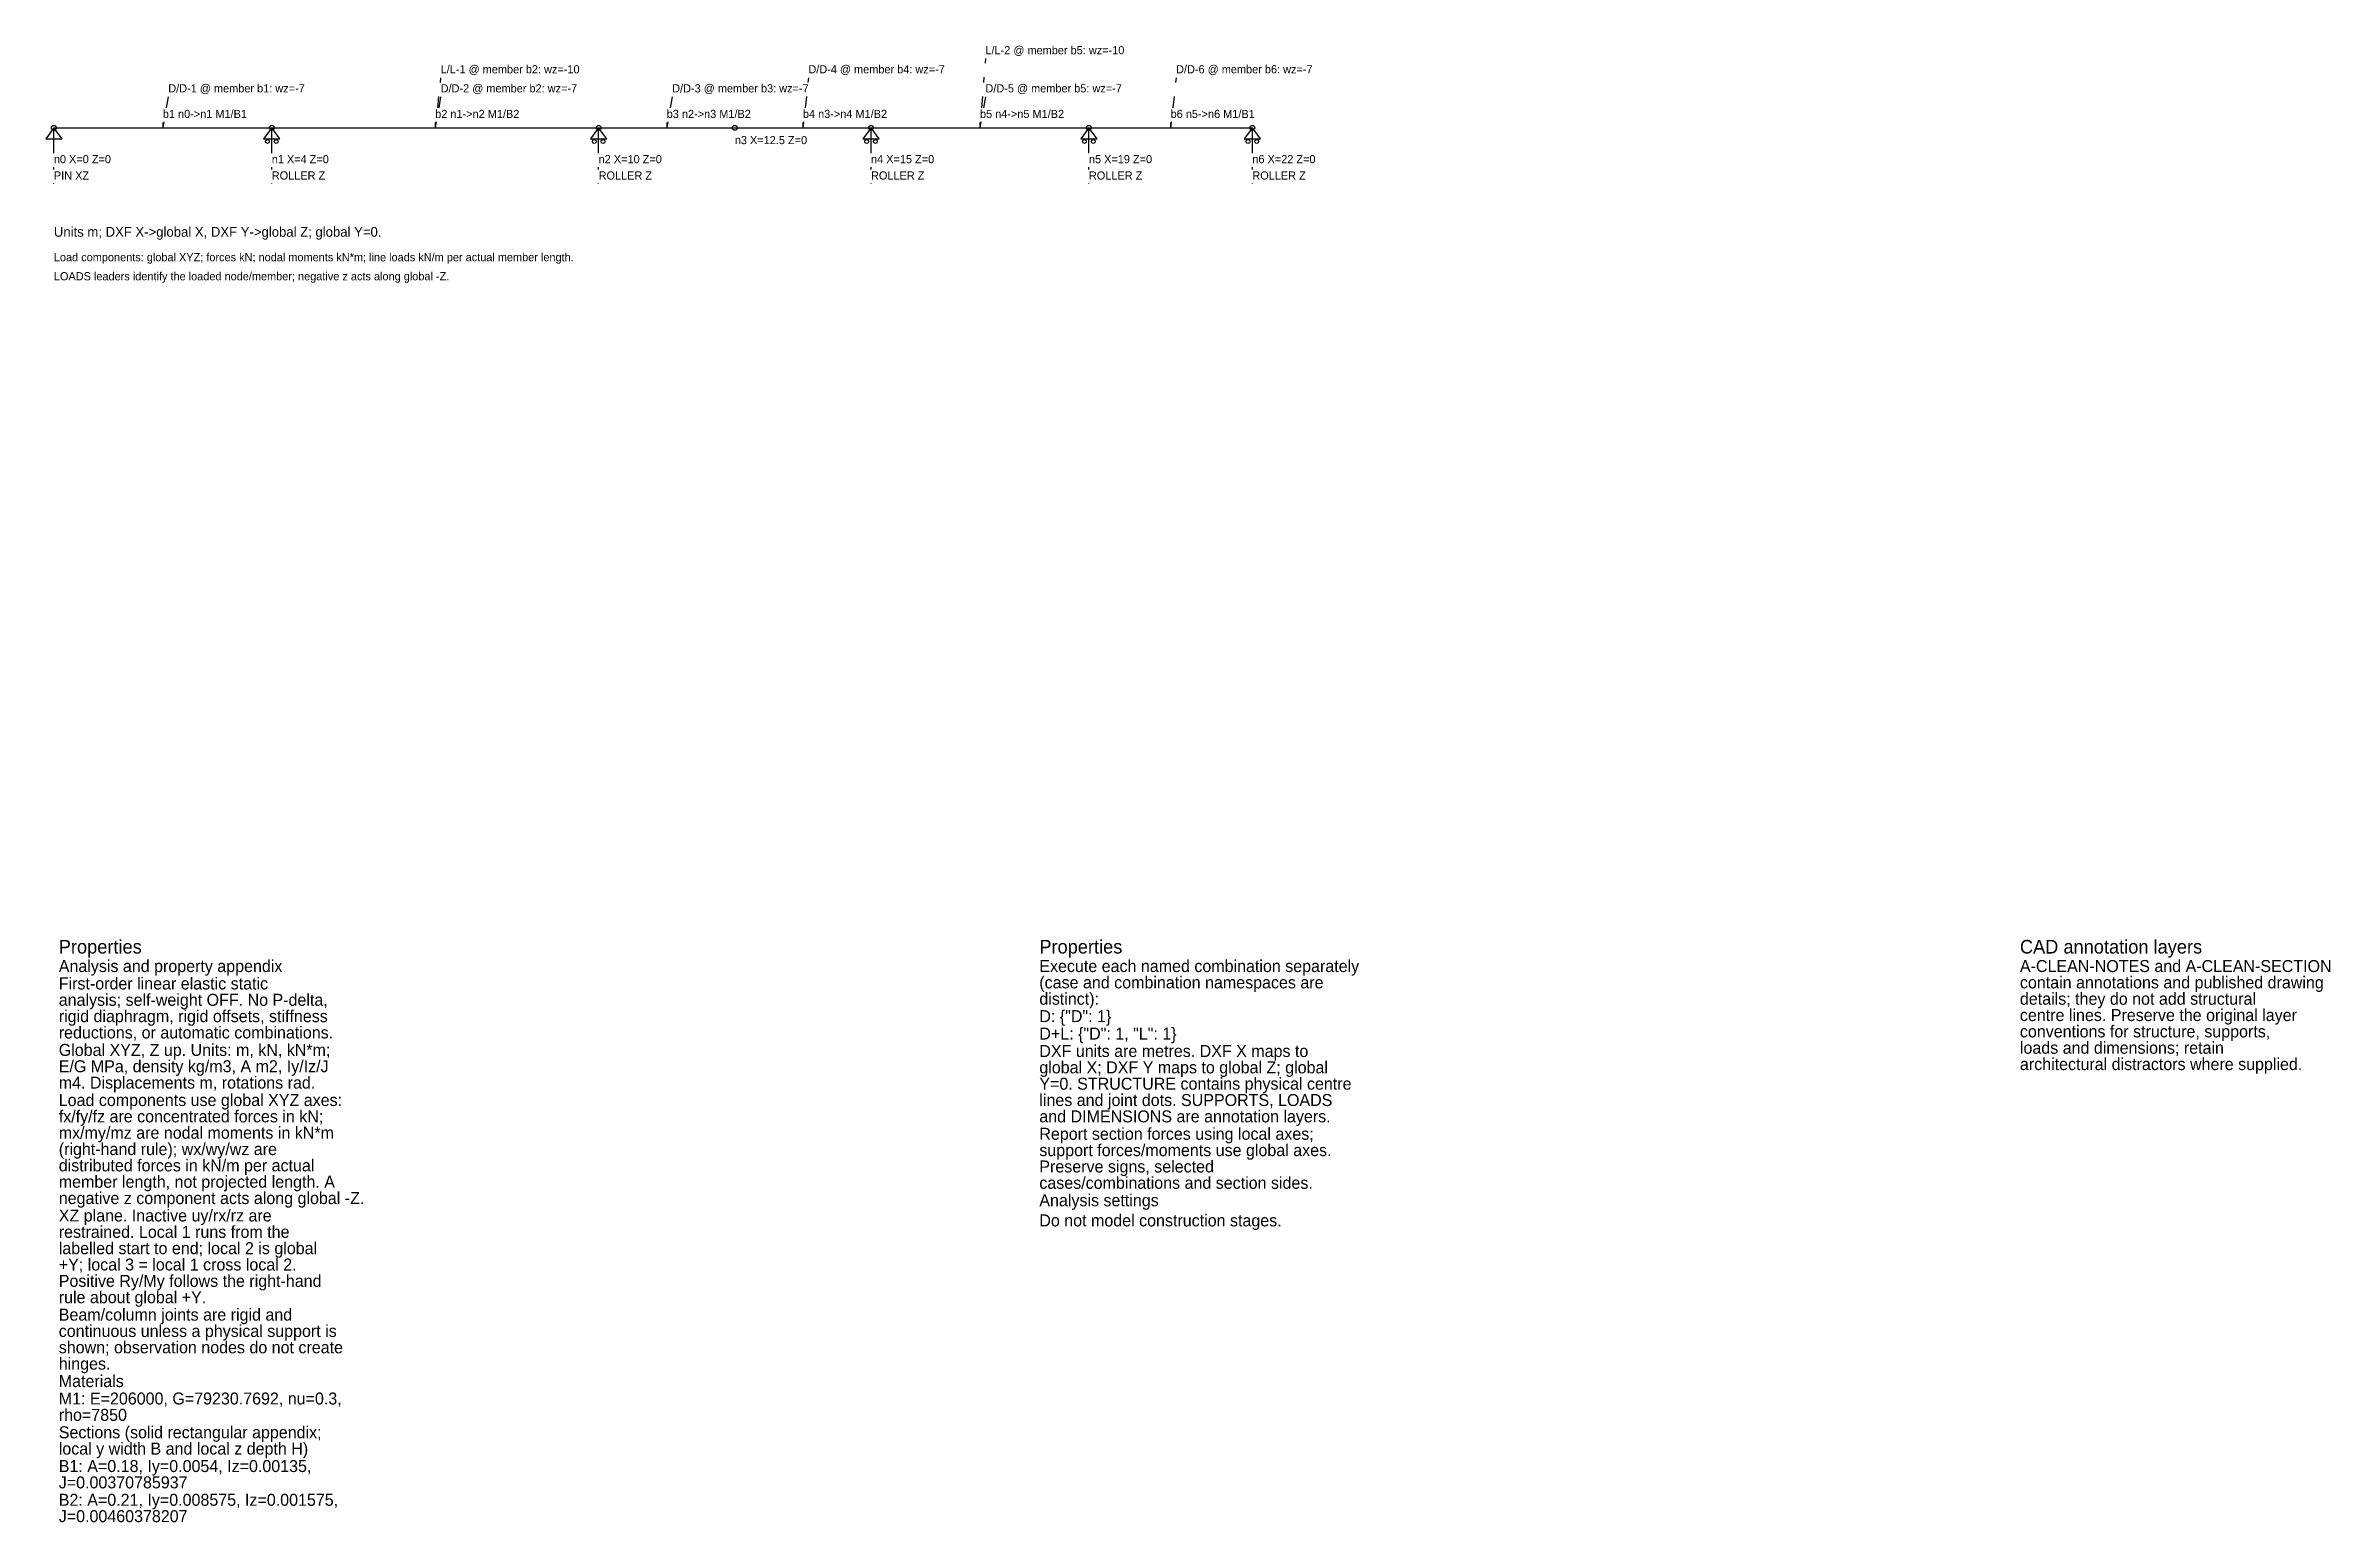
# Model space of a CAD drawing. Header units: metres. Extents: x -0.1 to 41.8, y -25.6 to 1.5.
import ezdxf

# ---------------------------------------------------------------- set-up
doc = ezdxf.new("R2010")
doc.units = ezdxf.units.M
for name, color, linetype in [('DIMENSIONS', 4, 'CONTINUOUS'), ('LOADS', 1, 'CONTINUOUS'), ('STRUCTURE', 7, 'CONTINUOUS'), ('SUPPORTS', 3, 'CONTINUOUS')]:
    doc.layers.add(name, color=color, linetype=linetype)

msp = doc.modelspace()

# ---------------------------------------------------------------- linework, layer by layer
at = {"layer": 'DIMENSIONS'}
for p, q in [((0, -0.465), (0, 0)), ((2, 0.1), (2, 0)), ((4, -0.465), (4, 0)), ((7, 0.1), (7, 0)), ((10, -0.465), (10, 0)), ((11.25, 0.1), (11.25, 0)), ((13.75, 0.1), (13.75, 0)), ((15, -0.465), (15, 0)), ((17, 0.1), (17, 0)), ((19, -0.465), (19, 0)), ((20.5, 0.1), (20.5, 0)), ((22, -0.465), (22, 0)), ((0, -0.73), (0, -0.722)), ((4, -0.73), (4, -0.722)), ((10, -0.73), (10, -0.722)), ((15, -0.73), (15, -0.722)), ((19, -0.73), (19, -0.722)), ((22, -0.73), (22, -0.722))]:
    msp.add_line(p, q, dxfattribs=at)
at = {"layer": 'LOADS'}
for p, q in [((17.1, 1.27), (17.093, 1.185)), ((7.1, 0.92), (7.091, 0.835)), ((13.85, 0.92), (13.841, 0.835)), ((17.073, 0.927), (17.066, 0.835)), ((20.6, 0.92), (20.591, 0.835)), ((2.1, 0.57), (2.064, 0.365)), ((7.063, 0.578), (7.04, 0.365)), ((7.1, 0.57), (7.064, 0.365)), ((11.35, 0.57), (11.314, 0.365)), ((13.813, 0.578), (13.79, 0.365)), ((17.045, 0.578), (17.029, 0.365)), ((17.1, 0.57), (17.064, 0.365)), ((20.563, 0.578), (20.54, 0.365)), ((2.019, 0.107), (2, 0)), ((7.012, 0.107), (7, 0)), ((7.019, 0.107), (7, 0)), ((11.269, 0.107), (11.25, 0)), ((13.762, 0.107), (13.75, 0)), ((17.019, 0.107), (17, 0)), ((17.008, 0.107), (17, 0)), ((20.512, 0.107), (20.5, 0))]:
    msp.add_line(p, q, dxfattribs=at)
at = {"layer": 'STRUCTURE'}
for p, q in [((0, 0), (4, 0)), ((4, 0), (10, 0)), ((10, 0), (12.5, 0)), ((12.5, 0), (15, 0)), ((15, 0), (19, 0)), ((19, 0), (22, 0))]:
    msp.add_line(p, q, dxfattribs=at)
for centre in [(0, 0), (4, 0), (10, 0), (12.5, 0), (15, 0), (19, 0), (22, 0)]:
    msp.add_circle(centre, 0.045, dxfattribs=at)
at = {"layer": 'SUPPORTS'}
for p, q in [((0, 0), (-0.15, -0.2)), ((0.15, -0.2), (0, 0)), ((0, -0.465), (0, 0)), ((4, 0), (3.85, -0.2)), ((4.15, -0.2), (4, 0)), ((4, -0.465), (4, 0)), ((10, 0), (9.85, -0.2)), ((10.15, -0.2), (10, 0)), ((10, -0.465), (10, 0)), ((15, 0), (14.85, -0.2)), ((15.15, -0.2), (15, 0)), ((15, -0.465), (15, 0)), ((19, 0), (18.85, -0.2)), ((19.15, -0.2), (19, 0)), ((19, -0.465), (19, 0)), ((22, 0), (21.85, -0.2)), ((22.15, -0.2), (22, 0)), ((22, -0.465), (22, 0)), ((-0.15, -0.2), (0.15, -0.2)), ((3.85, -0.2), (4.15, -0.2)), ((9.85, -0.2), (10.15, -0.2)), ((14.85, -0.2), (15.15, -0.2)), ((18.85, -0.2), (19.15, -0.2)), ((21.85, -0.2), (22.15, -0.2)), ((0, -0.765), (0, -0.722)), ((4, -0.765), (4, -0.722)), ((10, -0.765), (10, -0.722)), ((15, -0.765), (15, -0.722)), ((19, -0.765), (19, -0.722)), ((22, -0.765), (22, -0.722)), ((0, -1.03), (0, -1.022)), ((4, -1.03), (4, -1.022)), ((10, -1.03), (10, -1.022)), ((15, -1.03), (15, -1.022)), ((19, -1.03), (19, -1.022)), ((22, -1.03), (22, -1.022))]:
    msp.add_line(p, q, dxfattribs=at)
for centre in [(3.92, -0.25), (4.08, -0.25), (9.92, -0.25), (10.08, -0.25), (14.92, -0.25), (15.08, -0.25), (18.92, -0.25), (19.08, -0.25), (21.92, -0.25), (22.08, -0.25)]:
    msp.add_circle(centre, 0.035, dxfattribs=at)

# ---------------------------------------------------------------- texts
at = {"layer": 'A-CLEAN-NOTES'}
for s, height, p in [('Properties', 0.25, (0.09, -15.16)), ('Properties', 0.25, (18.09, -15.16)), ('CAD annotation layers', 0.25, (36.09, -15.16)), ('Analysis and property appendix', 0.22, (0.09, -15.5)), ('Execute each named combination separately', 0.22, (18.09, -15.5)), ('A-CLEAN-NOTES and A-CLEAN-SECTION', 0.22, (36.09, -15.5)), ('analysis; self-weight OFF. No P-delta,', 0.22, (0.09, -16.12)), ('First-order linear elastic static', 0.22, (0.09, -15.82)), ('distinct):', 0.22, (18.09, -16.1)), ('(case and combination namespaces are', 0.22, (18.09, -15.8)), ('contain annotations and published drawing', 0.22, (36.09, -15.8)), ('details; they do not add structural', 0.22, (36.09, -16.1)), ('rigid diaphragm, rigid offsets, stiffness', 0.22, (0.09, -16.42)), ('D: {"D": 1}', 0.22, (18.09, -16.42)), ('centre lines. Preserve the original layer', 0.22, (36.09, -16.4)), ('reductions, or automatic combinations.', 0.22, (0.09, -16.72)), ('D+L: {"D": 1, "L": 1}', 0.22, (18.09, -16.74)), ('conventions for structure, supports,', 0.22, (36.09, -16.7)), ('loads and dimensions; retain', 0.22, (36.09, -17)), ('Global XYZ, Z up. Units: m, kN, kN*m;', 0.22, (0.09, -17.04)), ('E/G MPa, density kg/m3, A m2, Iy/Iz/J', 0.22, (0.09, -17.34)), ('global X; DXF Y maps to global Z; global', 0.22, (18.09, -17.36)), ('DXF units are metres. DXF X maps to', 0.22, (18.09, -17.06)), ('architectural distractors where supplied.', 0.22, (36.09, -17.3)), ('m4. Displacements m, rotations rad.', 0.22, (0.09, -17.64)), ('Y=0. STRUCTURE contains physical centre', 0.22, (18.09, -17.66)), ('fx/fy/fz are concentrated forces in kN;', 0.22, (0.09, -18.26)), ('Load components use global XYZ axes:', 0.22, (0.09, -17.96)), ('and DIMENSIONS are annotation layers.', 0.22, (18.09, -18.26)), ('lines and joint dots. SUPPORTS, LOADS', 0.22, (18.09, -17.96)), ('mx/my/mz are nodal moments in kN*m', 0.22, (0.09, -18.56)), ('Report section forces using local axes;', 0.22, (18.09, -18.58)), ('(right-hand rule); wx/wy/wz are', 0.22, (0.09, -18.86)), ('support forces/moments use global axes.', 0.22, (18.09, -18.88)), ('distributed forces in kN/m per actual', 0.22, (0.09, -19.16)), ('member length, not projected length. A', 0.22, (0.09, -19.46)), ('cases/combinations and section sides.', 0.22, (18.09, -19.48)), ('Preserve signs, selected', 0.22, (18.09, -19.18)), ('negative z component acts along global -Z.', 0.22, (0.09, -19.76)), ('Analysis settings', 0.22, (18.09, -19.8)), ('XZ plane. Inactive uy/rx/rz are', 0.22, (0.09, -20.08)), ('Do not model construction stages.', 0.22, (18.09, -20.17)), ('restrained. Local 1 runs from the', 0.22, (0.09, -20.38)), ('labelled start to end; local 2 is global', 0.22, (0.09, -20.68)), ('+Y; local 3 = local 1 cross local 2.', 0.22, (0.09, -20.98)), ('rule about global +Y.', 0.22, (0.09, -21.58)), ('Positive Ry/My follows the right-hand', 0.22, (0.09, -21.28)), ('Beam/column joints are rigid and', 0.22, (0.09, -21.9)), ('continuous unless a physical support is', 0.22, (0.09, -22.2)), ('shown; observation nodes do not create', 0.22, (0.09, -22.5)), ('hinges.', 0.22, (0.09, -22.8)), ('Materials', 0.22, (0.09, -23.12)), ('M1: E=206000, G=79230.7692, nu=0.3,', 0.22, (0.09, -23.44)), ('Sections (solid rectangular appendix;', 0.22, (0.09, -24.06)), ('rho=7850', 0.22, (0.09, -23.74)), ('local y width B and local z depth H)', 0.22, (0.09, -24.36)), ('B1: A=0.18, Iy=0.0054, Iz=0.00135,', 0.22, (0.09, -24.68)), ('J=0.00370785937', 0.22, (0.09, -24.98)), ('B2: A=0.21, Iy=0.008575, Iz=0.001575,', 0.22, (0.09, -25.3)), ('J=0.00460378207', 0.22, (0.09, -25.6))]:
    msp.add_text(s, height=height, dxfattribs=at).set_placement(p)
at = {"layer": 'DIMENSIONS'}
for s, height, p in [('b1 n0->n1 M1/B1', 0.15, (2, 0.18)), ('b2 n1->n2 M1/B2', 0.15, (7, 0.18)), ('b3 n2->n3 M1/B2', 0.15, (11.25, 0.18)), ('b4 n3->n4 M1/B2', 0.15, (13.75, 0.18)), ('b5 n4->n5 M1/B2', 0.15, (17, 0.18)), ('b6 n5->n6 M1/B1', 0.15, (20.5, 0.18)), ('n3 X=12.5 Z=0', 0.15, (12.5, -0.3)), ('n0 X=0 Z=0', 0.15, (0, -0.65)), ('n1 X=4 Z=0', 0.15, (4, -0.65)), ('n2 X=10 Z=0', 0.15, (10, -0.65)), ('n4 X=15 Z=0', 0.15, (15, -0.65)), ('n5 X=19 Z=0', 0.15, (19, -0.65)), ('n6 X=22 Z=0', 0.15, (22, -0.65)), ('Units m; DXF X->global X, DXF Y->global Z; global Y=0.', 0.18, (0, -2))]:
    msp.add_text(s, height=height, dxfattribs=at).set_placement(p)
at = {"layer": 'LOADS'}
for s, p in [('L/L-2 @ member b5: wz=-10', (17.1, 1.35)), ('L/L-1 @ member b2: wz=-10', (7.1, 1)), ('D/D-4 @ member b4: wz=-7', (13.85, 1)), ('D/D-6 @ member b6: wz=-7', (20.6, 1)), ('D/D-1 @ member b1: wz=-7', (2.1, 0.65)), ('D/D-2 @ member b2: wz=-7', (7.1, 0.65)), ('D/D-3 @ member b3: wz=-7', (11.35, 0.65)), ('D/D-5 @ member b5: wz=-7', (17.1, 0.65)), ('Load components: global XYZ; forces kN; nodal moments kN*m; line loads kN/m per actual member length.', (0, -2.45)), ('LOADS leaders identify the loaded node/member; negative z acts along global -Z.', (0, -2.8))]:
    msp.add_text(s, height=0.15, dxfattribs=at).set_placement(p)
at = {"layer": 'SUPPORTS'}
for s, p in [('PIN XZ', (0, -0.95)), ('ROLLER Z', (4, -0.95)), ('ROLLER Z', (10, -0.95)), ('ROLLER Z', (15, -0.95)), ('ROLLER Z', (19, -0.95)), ('ROLLER Z', (22, -0.95))]:
    msp.add_text(s, height=0.15, dxfattribs=at).set_placement(p)

doc.saveas('drawing.dxf')
